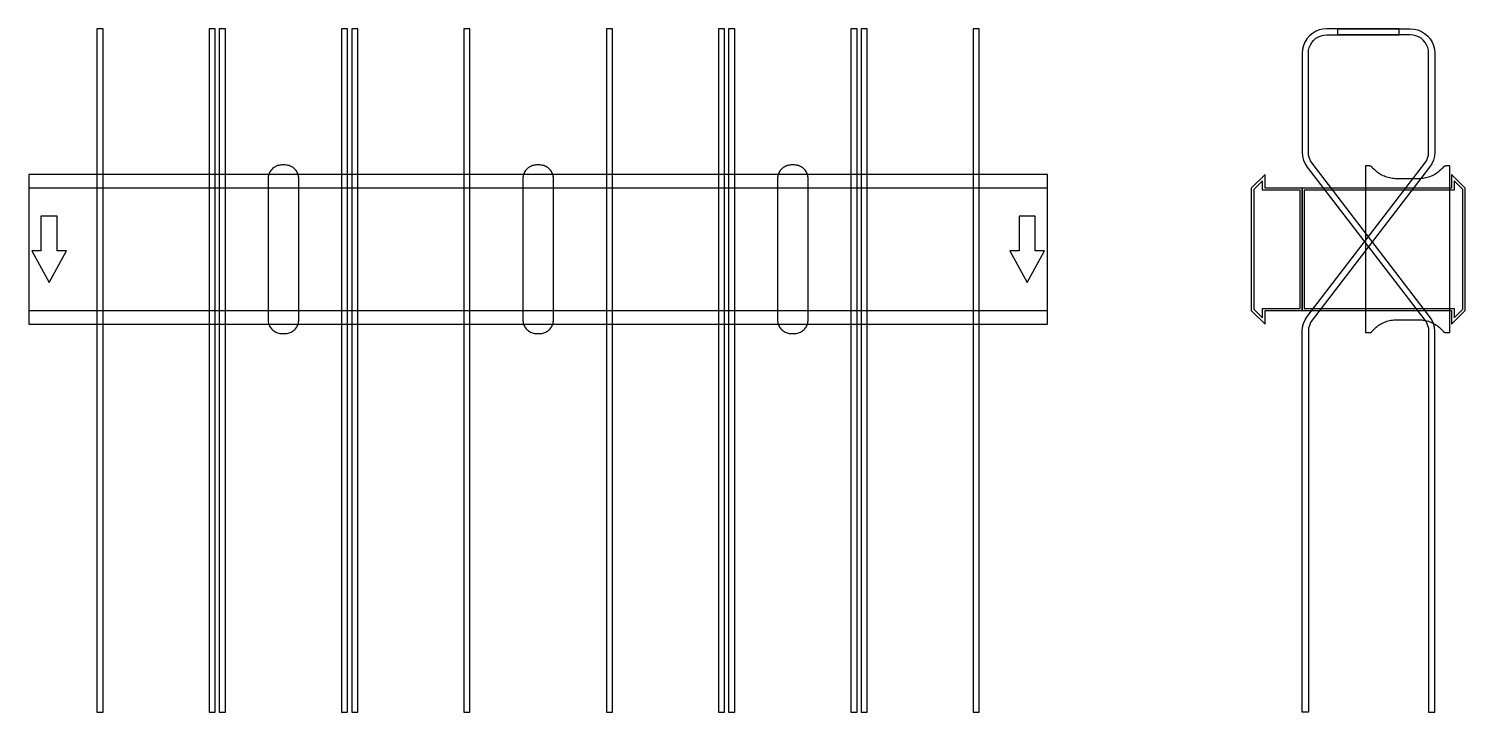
# Model space of a CAD drawing. Extents: x 0 to 1410, y -455 to 217.
import ezdxf

# ---------------------------------------------------------------- set-up
doc = ezdxf.new("R2010")
doc.units = 0
doc.layers.add('Halfen', color=7, linetype='CONTINUOUS')

msp = doc.modelspace()

# ---------------------------------------------------------------- linework, layer by layer
at = {"layer": 'Halfen', "color": 7}
for points in [[(73, -454.728), (73, 216.629), (67, 216.629), (67, -454.728)], [(183, -454.728), (183, 216.629), (177, 216.629), (177, -454.728)], [(193, -454.728), (193, 216.629), (187, 216.629), (187, -454.728)], [(313, -454.728), (313, 216.629), (307, 216.629), (307, -454.728)], [(323, -454.728), (323, 216.629), (317, 216.629), (317, -454.728)], [(433, -454.728), (433, 216.629), (427, 216.629), (427, -454.728)], [(573, -454.728), (573, 216.629), (567, 216.629), (567, -454.728)], [(683, -454.728), (683, 216.629), (677, 216.629), (677, -454.728)], [(693, -454.728), (693, 216.629), (687, 216.629), (687, -454.728)], [(813, -454.728), (813, 216.629), (807, 216.629), (807, -454.728)], [(823, -454.728), (823, 216.629), (817, 216.629), (817, -454.728)], [(933, -454.728), (933, 216.629), (927, 216.629), (927, -454.728)], [(1380, -454.728), (1380, -80.478), (1379.679, -76.568), (1378.726, -72.763), (1377.166, -69.164), (1375.04, -65.868), (1259.72, 84.421), (1258.125, 86.894), (1256.955, 89.593), (1256.24, 92.447), (1256, 95.379), (1256, 192.629), (1256.222, 195.445), (1256.881, 198.191), (1257.962, 200.801), (1259.438, 203.209), (1261.272, 205.357), (1263.42, 207.191), (1265.828, 208.667), (1268.438, 209.748), (1271.184, 210.407), (1274, 210.629), (1345, 210.629), (1345, 216.629), (1274, 216.629), (1270.246, 216.333), (1266.584, 215.454), (1263.104, 214.013), (1259.893, 212.045), (1257.029, 209.599), (1254.584, 206.736), (1252.616, 203.525), (1251.175, 200.045), (1250.295, 196.383), (1250, 192.629), (1250, 95.379), (1250.321, 91.47), (1251.274, 87.665), (1252.834, 84.066), (1254.96, 80.769), (1370.28, -69.52), (1371.875, -71.993), (1373.045, -74.692), (1373.76, -77.546), (1374, -80.478), (1374, -454.728)], [(1250, -454.728), (1250, -80.478), (1250.321, -76.568), (1251.274, -72.763), (1252.834, -69.164), (1254.96, -65.868), (1370.28, 84.421), (1371.875, 86.894), (1373.045, 89.593), (1373.76, 92.447), (1374, 95.379), (1374, 192.629), (1373.778, 195.445), (1373.119, 198.191), (1372.038, 200.801), (1370.562, 203.209), (1368.728, 205.357), (1366.58, 207.191), (1364.172, 208.667), (1361.562, 209.748), (1358.816, 210.407), (1356, 210.629), (1285, 210.629), (1285, 216.629), (1356, 216.629), (1359.754, 216.333), (1363.416, 215.454), (1366.896, 214.013), (1370.107, 212.045), (1372.971, 209.599), (1375.416, 206.736), (1377.384, 203.525), (1378.825, 200.045), (1379.705, 196.383), (1380, 192.629), (1380, 95.379), (1379.679, 91.47), (1378.726, 87.665), (1377.166, 84.066), (1375.04, 80.769), (1259.72, -69.52), (1258.125, -71.993), (1256.955, -74.692), (1256.24, -77.546), (1256, -80.478), (1256, -454.728)], [(0, -73.5), (1000, -73.5), (1000, 73.5), (0, 73.5)], [(265, -69.3), (265, -56.8), (265, 69.3), (264.958, 70.359), (264.834, 71.412), (264.627, 72.452), (264.339, 73.472), (263.972, 74.466), (263.529, 75.429), (263.011, 76.354), (262.422, 77.235), (261.765, 78.068), (261.046, 78.846), (260.268, 79.565), (259.435, 80.222), (258.554, 80.811), (257.629, 81.329), (256.666, 81.772), (255.672, 82.139), (254.652, 82.427), (253.612, 82.634), (252.559, 82.758), (251.5, 82.8), (248.5, 82.8), (247.441, 82.758), (246.388, 82.634), (245.348, 82.427), (244.328, 82.139), (243.334, 81.772), (242.371, 81.329), (241.446, 80.811), (240.565, 80.222), (239.732, 79.565), (238.954, 78.846), (238.235, 78.068), (237.578, 77.235), (236.989, 76.354), (236.471, 75.429), (236.028, 74.466), (235.661, 73.472), (235.373, 72.452), (235.166, 71.412), (235.042, 70.359), (235, 69.3), (235, -56.8), (235, -69.3), (235.042, -70.359), (235.166, -71.412), (235.373, -72.452), (235.661, -73.472), (236.028, -74.466), (236.471, -75.429), (236.989, -76.354), (237.578, -77.235), (238.235, -78.068), (238.954, -78.846), (239.732, -79.565), (240.565, -80.222), (241.446, -80.811), (242.371, -81.329), (243.334, -81.772), (244.328, -82.139), (245.348, -82.427), (246.388, -82.634), (247.441, -82.758), (248.5, -82.8), (251.5, -82.8), (252.559, -82.758), (253.612, -82.634), (254.652, -82.427), (255.672, -82.139), (256.666, -81.772), (257.629, -81.329), (258.554, -80.811), (259.435, -80.222), (260.268, -79.565), (261.046, -78.846), (261.765, -78.068), (262.422, -77.235), (263.011, -76.354), (263.529, -75.429), (263.972, -74.466), (264.339, -73.472), (264.627, -72.452), (264.834, -71.412), (264.958, -70.359), (265, -69.3)], [(515, -69.3), (515, -56.8), (515, 69.3), (514.958, 70.359), (514.834, 71.412), (514.627, 72.452), (514.339, 73.472), (513.972, 74.466), (513.529, 75.429), (513.011, 76.354), (512.422, 77.235), (511.765, 78.068), (511.046, 78.846), (510.268, 79.565), (509.435, 80.222), (508.554, 80.811), (507.629, 81.329), (506.666, 81.772), (505.672, 82.139), (504.652, 82.427), (503.612, 82.634), (502.559, 82.758), (501.5, 82.8), (498.5, 82.8), (497.441, 82.758), (496.388, 82.634), (495.348, 82.427), (494.328, 82.139), (493.334, 81.772), (492.371, 81.329), (491.446, 80.811), (490.565, 80.222), (489.732, 79.565), (488.954, 78.846), (488.235, 78.068), (487.578, 77.235), (486.989, 76.354), (486.471, 75.429), (486.028, 74.466), (485.661, 73.472), (485.373, 72.452), (485.166, 71.412), (485.042, 70.359), (485, 69.3), (485, -56.8), (485, -69.3), (485.042, -70.359), (485.166, -71.412), (485.373, -72.452), (485.661, -73.472), (486.028, -74.466), (486.471, -75.429), (486.989, -76.354), (487.578, -77.235), (488.235, -78.068), (488.954, -78.846), (489.732, -79.565), (490.565, -80.222), (491.446, -80.811), (492.371, -81.329), (493.334, -81.772), (494.328, -82.139), (495.348, -82.427), (496.388, -82.634), (497.441, -82.758), (498.5, -82.8), (501.5, -82.8), (502.559, -82.758), (503.612, -82.634), (504.652, -82.427), (505.672, -82.139), (506.666, -81.772), (507.629, -81.329), (508.554, -80.811), (509.435, -80.222), (510.268, -79.565), (511.046, -78.846), (511.765, -78.068), (512.422, -77.235), (513.011, -76.354), (513.529, -75.429), (513.972, -74.466), (514.339, -73.472), (514.627, -72.452), (514.834, -71.412), (514.958, -70.359), (515, -69.3)], [(765, -69.3), (765, -56.8), (765, 69.3), (764.958, 70.359), (764.834, 71.412), (764.627, 72.452), (764.339, 73.472), (763.972, 74.466), (763.529, 75.429), (763.011, 76.354), (762.422, 77.235), (761.765, 78.068), (761.046, 78.846), (760.268, 79.565), (759.435, 80.222), (758.554, 80.811), (757.629, 81.329), (756.666, 81.772), (755.672, 82.139), (754.652, 82.427), (753.612, 82.634), (752.559, 82.758), (751.5, 82.8), (748.5, 82.8), (747.441, 82.758), (746.388, 82.634), (745.348, 82.427), (744.328, 82.139), (743.334, 81.772), (742.371, 81.329), (741.446, 80.811), (740.565, 80.222), (739.732, 79.565), (738.954, 78.846), (738.235, 78.068), (737.578, 77.235), (736.989, 76.354), (736.471, 75.429), (736.028, 74.466), (735.661, 73.472), (735.373, 72.452), (735.166, 71.412), (735.042, 70.359), (735, 69.3), (735, -56.8), (735, -69.3), (735.042, -70.359), (735.166, -71.412), (735.373, -72.452), (735.661, -73.472), (736.028, -74.466), (736.471, -75.429), (736.989, -76.354), (737.578, -77.235), (738.235, -78.068), (738.954, -78.846), (739.732, -79.565), (740.565, -80.222), (741.446, -80.811), (742.371, -81.329), (743.334, -81.772), (744.328, -82.139), (745.348, -82.427), (746.388, -82.634), (747.441, -82.758), (748.5, -82.8), (751.5, -82.8), (752.559, -82.758), (753.612, -82.634), (754.652, -82.427), (755.672, -82.139), (756.666, -81.772), (757.629, -81.329), (758.554, -80.811), (759.435, -80.222), (760.268, -79.565), (761.046, -78.846), (761.765, -78.068), (762.422, -77.235), (763.011, -76.354), (763.529, -75.429), (763.972, -74.466), (764.339, -73.472), (764.627, -72.452), (764.834, -71.412), (764.958, -70.359), (765, -69.3)], [(1250, -60), (1250, 60), (1213.5, 60), (1213.5, 73.5), (1200, 60), (1200, -60), (1213.5, -73.5), (1213.5, -60)], [(1410, -60), (1410, 60), (1396.5, 73.5), (1396.5, 60), (1250, 60), (1250, -60), (1396.5, -60), (1396.5, -73.5)], [(1395, -81.8), (1395, 81.8), (1391, 81.8), (1390.846, 81.797), (1390.691, 81.786), (1390.538, 81.769), (1390.385, 81.746), (1390.234, 81.715), (1390.084, 81.678), (1389.936, 81.634), (1389.789, 81.584), (1389.646, 81.527), (1389.505, 81.464), (1389.366, 81.395), (1389.231, 81.32), (1389.1, 81.239), (1388.972, 81.153), (1388.848, 81.06), (1388.728, 80.963), (1388.613, 80.86), (1388.502, 80.752), (1388.397, 80.639), (1388.296, 80.522), (1387.41, 79.491), (1386.479, 78.5), (1385.505, 77.551), (1384.491, 76.646), (1383.437, 75.787), (1382.347, 74.975), (1381.222, 74.211), (1380.064, 73.499), (1378.876, 72.838), (1377.66, 72.23), (1376.418, 71.676), (1375.153, 71.178), (1373.867, 70.736), (1372.563, 70.351), (1371.243, 70.024), (1369.911, 69.756), (1368.567, 69.547), (1367.216, 69.397), (1365.859, 69.307), (1364.5, 69.277), (1342.5, 69.277), (1341.141, 69.307), (1339.784, 69.397), (1338.433, 69.547), (1337.089, 69.756), (1335.757, 70.024), (1334.437, 70.351), (1333.133, 70.736), (1331.847, 71.178), (1330.582, 71.676), (1329.34, 72.23), (1328.124, 72.838), (1326.936, 73.499), (1325.778, 74.211), (1324.653, 74.975), (1323.563, 75.787), (1322.509, 76.646), (1321.495, 77.551), (1320.521, 78.5), (1319.59, 79.491), (1318.704, 80.522), (1318.603, 80.639), (1318.498, 80.752), (1318.387, 80.86), (1318.272, 80.963), (1318.152, 81.06), (1318.028, 81.153), (1317.9, 81.239), (1317.769, 81.32), (1317.634, 81.395), (1317.495, 81.464), (1317.354, 81.527), (1317.211, 81.584), (1317.064, 81.634), (1316.916, 81.678), (1316.766, 81.715), (1316.615, 81.746), (1316.462, 81.769), (1316.309, 81.786), (1316.154, 81.797), (1316, 81.8), (1312, 81.8), (1312, -81.8), (1316, -81.8), (1316.154, -81.797), (1316.309, -81.786), (1316.462, -81.769), (1316.615, -81.746), (1316.766, -81.715), (1316.916, -81.678), (1317.064, -81.634), (1317.211, -81.584), (1317.354, -81.527), (1317.495, -81.464), (1317.634, -81.395), (1317.769, -81.32), (1317.9, -81.239), (1318.028, -81.153), (1318.152, -81.06), (1318.272, -80.963), (1318.387, -80.86), (1318.498, -80.752), (1318.603, -80.639), (1318.704, -80.522), (1319.59, -79.491), (1320.521, -78.5), (1321.495, -77.551), (1322.509, -76.646), (1323.563, -75.787), (1324.653, -74.975), (1325.778, -74.211), (1326.936, -73.499), (1328.124, -72.838), (1329.34, -72.23), (1330.582, -71.676), (1331.847, -71.178), (1333.133, -70.736), (1334.437, -70.351), (1335.757, -70.024), (1337.089, -69.756), (1338.433, -69.547), (1339.784, -69.397), (1341.141, -69.307), (1342.5, -69.277), (1364.5, -69.277), (1365.859, -69.307), (1367.216, -69.397), (1368.567, -69.547), (1369.911, -69.756), (1371.243, -70.024), (1372.563, -70.351), (1373.867, -70.736), (1375.153, -71.178), (1376.418, -71.676), (1377.66, -72.23), (1378.876, -72.838), (1380.064, -73.499), (1381.222, -74.211), (1382.347, -74.975), (1383.437, -75.787), (1384.491, -76.646), (1385.505, -77.551), (1386.479, -78.5), (1387.41, -79.491), (1388.296, -80.522), (1388.397, -80.639), (1388.502, -80.752), (1388.613, -80.86), (1388.728, -80.963), (1388.848, -81.06), (1388.972, -81.153), (1389.1, -81.239), (1389.231, -81.32), (1389.366, -81.395), (1389.505, -81.464), (1389.646, -81.527), (1389.789, -81.584), (1389.936, -81.634), (1390.084, -81.678), (1390.234, -81.715), (1390.385, -81.746), (1390.538, -81.769), (1390.691, -81.786), (1390.846, -81.797), (1391, -81.8)], [(0, -60), (1000, -60), (1000, 60), (0, 60)], [(1248, -58), (1248, 58), (1211, 58), (1211, 67.25), (1202.5, 58.75), (1202.5, -58.75), (1211, -67.25), (1211, -58)], [(1407.5, -58.75), (1407.5, 58.75), (1399, 67.25), (1399, 58), (1252, 58), (1252, -58), (1399, -58), (1399, -67.25)], [(20, -32.5), (37, -1.5), (28, -1.5), (28, 32.5), (12, 32.5), (12, -1.5), (3, -1.5)], [(980, -32.5), (997, -1.5), (988, -1.5), (988, 32.5), (972, 32.5), (972, -1.5), (963, -1.5)]]:
    msp.add_lwpolyline(points, close=True, dxfattribs=at)

doc.saveas('drawing.dxf')
